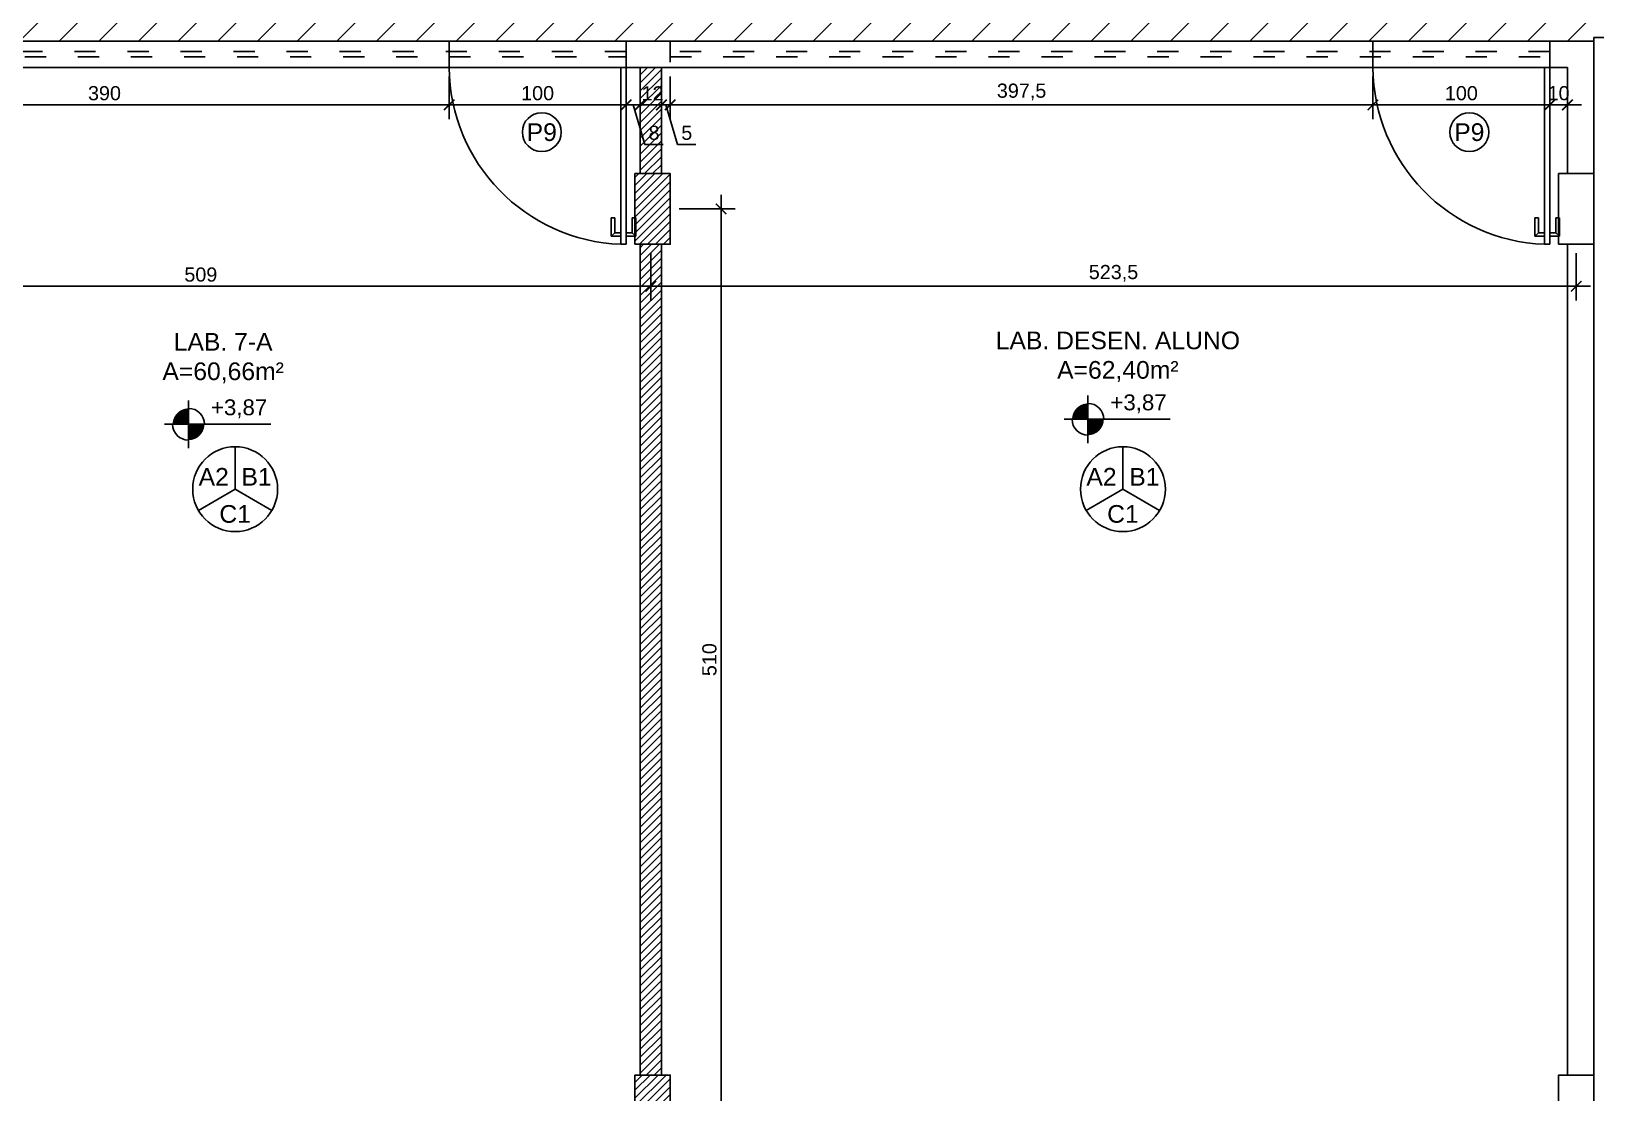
# Model space of a CAD drawing. Header units: millimetres. Extents: x 271 to 8721, y -7686 to -4716.
# Drawn here: x 4359 to 5244, y -5924 to -5324 of the extents above; entities that cross this region are included whole.
import ezdxf
from ezdxf.enums import TextEntityAlignment as Align

# ---------------------------------------------------------------- set-up
doc = ezdxf.new("R2010")
doc.units = ezdxf.units.MM
doc.linetypes.add('ACAD_ISO03W100', pattern=[30, 12, -18])
for name, color, linetype in [('construir', 10, 'Continuous'), ('CONSTRUIR - CARTONADO', 161, 'Continuous'), ('COTA', 8, 'Continuous'), ('Esquadrias', 4, 'Continuous'), ('Estrutura nova', 49, 'Continuous'), ('LEGENDA', 7, 'Continuous'), ('PAREDE', 5, 'Continuous'), ('PISO', 3, 'Continuous'), ('SOLEIRA', 8, 'Continuous'), ('Texto', 7, 'Continuous')]:
    doc.layers.add(name, color=color, linetype=linetype)
doc.styles.add('ARIAL', font='Arial.ttf')
doc.dimstyles.new('COTA 50', dxfattribs={"dimscale": 0.5, "dimtxt": 16, "dimasz": 12, "dimexe": 16, "dimexo": 10, "dimgap": 5, "dimtad": 1, "dimrnd": 0.5, "dimtxsty": 'ARIAL', "dimblk": 'ARCHTICK', "dimcen": 2.5, "dimdle": 16, "dimclrd": 8, "dimclre": 8, "dimclrt": 7, "dimadec": 0, "dimazin": 0, "dimtfac": 1, "dimtmove": 1, "dimatfit": 3, "dimfxl": 1, "dimarcsym": 0})
pattern_1 = [(45, (-3697.115, -17436.7156), (-2.245064, 2.245064), [])]

# ---------------------------------------------------------------- blocks, each defined once
blk = doc.blocks.new('P100')
for p, q in [((100, 0), (0, 0)), ((0, 0), (0, -3)), ((100, -3), (100, 0)), ((0, -3), (100, -3)), ((95.41, 0), (93.44, 0))]:
    blk.add_line(p, q)
at = {"color": 8}
for p, q in [((84.96, 3.41), (84.96, 5.5)), ((84.96, 5.5), (95.41, 5.5)), ((93.44, 3.41), (84.96, 3.41)), ((93.44, 3.41), (95.41, 5.5)), ((93.44, 0), (93.44, 3.41)), ((95.41, 5.5), (95.41, 0)), ((93.44, -6.41), (84.96, -6.41)), ((84.96, -6.41), (84.96, -8.49)), ((84.96, -8.49), (95.41, -8.49)), ((93.44, -3), (93.44, -6.41)), ((93.44, -6.41), (95.41, -8.49)), ((95.41, -8.49), (95.41, -3))]:
    blk.add_line(p, q, dxfattribs=at)
blk.add_arc((-0.66, 0.72), 100.72, 270.37285, 357.88249, dxfattribs=at)
blk = doc.blocks.new('IND.ESQ.')
at = {"layer": 'Texto'}
blk.add_circle((0, 0), 5.5, dxfattribs=at)
at = {"layer": 'Texto', "style": 'ARIAL'}
blk.add_attdef('PP', text='', height=5, dxfattribs=at).set_placement((0, 0), align=Align.MIDDLE_CENTER)
blk = doc.blocks.new('A$C1DFB60F3')
at = {"layer": 'Texto', "color": 0, "linetype": 'ByBlock'}
for p, q in [((0, -13.5), (0, 13.5)), ((-13.5, 0), (46.5, 0))]:
    blk.add_line(p, q, dxfattribs=at)
at = {"layer": 'Texto', "color": 0, "linetype": 'ByBlock', "const_width": 9}
for points in [[(-4.5, 0, -0.414214), (0, 4.5, -0.618034)], [(0, -4.5, 0.414214), (4.5, 0, 0.618034)]]:
    blk.add_lwpolyline(points, format="xyb", dxfattribs=at)
at = {"layer": 'Texto', "color": 0, "linetype": 'ByBlock'}
for start, end in [(0, 90), (180, 270)]:
    blk.add_arc((0, 0), 9, start, end, dxfattribs=at)
at = {"layer": 'Texto', "color": 0, "linetype": 'ByBlock', "style": 'ARIAL'}
blk.add_attdef('0,00', (12.7, 5.1), '', height=9, dxfattribs=at)
blk = doc.blocks.new('PIZZA')
at = {"layer": 'Texto'}
for points in [[(0, 12), (0, 0)], [(-10.39, -6), (0, 0)], [(10.39, -6), (0, 0)]]:
    blk.add_lwpolyline(points, dxfattribs=at)
blk.add_circle((0, 0), 12, dxfattribs=at)
at = {"layer": 'Texto', "style": 'ARIAL'}
for tag, p in [('A1', (-6.06, 3.5)), ('B1', (6.06, 3.5)), ('C1', (0, -7))]:
    blk.add_attdef(tag, text='', height=5, dxfattribs=at).set_placement(p, align=Align.MIDDLE_CENTER)
blk = doc.blocks.new('_ArchTick')
at = {"layer": 'Texto', "color": 0, "const_width": 0.15}
blk.add_lwpolyline([(-0.5, -0.5), (0.5, 0.5)], dxfattribs=at)
blk = doc.blocks.new('*D156')
at = {"layer": 'COTA', "color": 8, "lineweight": -2, "transparency": 16777216}
for p, q in [((5218.21, -5349.09), (5218.21, -5373.24)), ((5228.21, -5349.09), (5228.21, -5373.24)), ((5236.21, -5365.24), (5210.21, -5365.24))]:
    blk.add_line(p, q, dxfattribs=at)
at = {"layer": 'Defpoints', "color": 0, "lineweight": -3, "transparency": 16777216}
for p in [(5218.21, -5344.09), (5228.21, -5344.09), (5218.21, -5365.24)]:
    blk.add_point(p, dxfattribs=at)
at = {"layer": 'COTA', "color": 8, "lineweight": -2, "transparency": 16777216, "xscale": 6, "yscale": 6, "zscale": 6, "rotation": 180}
blk.add_blockref('_ArchTick', (5218.21, -5365.24), dxfattribs=at)
at = {"layer": 'COTA', "color": 8, "lineweight": -2, "transparency": 16777216, "xscale": 6, "yscale": 6, "zscale": 6}
blk.add_blockref('_ArchTick', (5228.21, -5365.24), dxfattribs=at)
at = {"layer": 'COTA', "color": 7, "lineweight": -2, "transparency": 16777216, "insert": (5223.21, -5358.66), "char_height": 8, "attachment_point": 5, "style": 'ARIAL'}
blk.add_mtext('10', dxfattribs=at)
blk = doc.blocks.new('*D157')
at = {"layer": 'COTA', "color": 8, "lineweight": -2, "transparency": 16777216}
for p, q in [((5118.21, -5349.09), (5118.21, -5373.24)), ((5218.21, -5349.09), (5218.21, -5373.24)), ((5226.21, -5365.24), (5110.21, -5365.24))]:
    blk.add_line(p, q, dxfattribs=at)
at = {"layer": 'Defpoints', "color": 0, "lineweight": -3, "transparency": 16777216}
for p in [(5118.21, -5344.09), (5218.21, -5344.09), (5118.21, -5365.24)]:
    blk.add_point(p, dxfattribs=at)
at = {"layer": 'COTA', "color": 8, "lineweight": -2, "transparency": 16777216, "xscale": 6, "yscale": 6, "zscale": 6, "rotation": 180}
blk.add_blockref('_ArchTick', (5118.21, -5365.24), dxfattribs=at)
at = {"layer": 'COTA', "color": 8, "lineweight": -2, "transparency": 16777216, "xscale": 6, "yscale": 6, "zscale": 6}
blk.add_blockref('_ArchTick', (5218.21, -5365.24), dxfattribs=at)
at = {"layer": 'COTA', "color": 7, "lineweight": -2, "transparency": 16777216, "insert": (5168.21, -5358.66), "char_height": 8, "attachment_point": 5, "style": 'ARIAL'}
blk.add_mtext('100', dxfattribs=at)
blk = doc.blocks.new('*D158')
at = {"layer": 'COTA', "color": 8, "lineweight": -2, "transparency": 16777216}
for p, q in [((4720.71, -5349.09), (4720.71, -5373.24)), ((5118.21, -5349.09), (5118.21, -5373.24)), ((5126.21, -5365.24), (4712.71, -5365.24))]:
    blk.add_line(p, q, dxfattribs=at)
at = {"layer": 'Defpoints', "color": 0, "lineweight": -3, "transparency": 16777216}
for p in [(4720.71, -5344.09), (5118.21, -5344.09), (4720.71, -5365.24)]:
    blk.add_point(p, dxfattribs=at)
at = {"layer": 'COTA', "color": 8, "lineweight": -2, "transparency": 16777216, "xscale": 6, "yscale": 6, "zscale": 6, "rotation": 180}
blk.add_blockref('_ArchTick', (4720.71, -5365.24), dxfattribs=at)
at = {"layer": 'COTA', "color": 8, "lineweight": -2, "transparency": 16777216, "xscale": 6, "yscale": 6, "zscale": 6}
blk.add_blockref('_ArchTick', (5118.21, -5365.24), dxfattribs=at)
at = {"layer": 'COTA', "color": 7, "lineweight": -2, "transparency": 16777216, "insert": (4919.46, -5357.93), "char_height": 8, "attachment_point": 5, "style": 'ARIAL'}
blk.add_mtext('397,5', dxfattribs=at)
blk = doc.blocks.new('*D159')
at = {"layer": 'COTA', "color": 8, "lineweight": -2, "transparency": 16777216}
for p, q in [((4715.71, -5349.09), (4715.71, -5373.24)), ((4720.71, -5349.09), (4720.71, -5373.24)), ((4728.71, -5365.24), (4707.71, -5365.24)), ((4718.21, -5365.24), (4724.93, -5387.63)), ((4724.93, -5387.63), (4735.23, -5387.63))]:
    blk.add_line(p, q, dxfattribs=at)
at = {"layer": 'Defpoints', "color": 0, "lineweight": -3, "transparency": 16777216}
for p in [(4715.71, -5344.09), (4720.71, -5344.09), (4715.71, -5365.24)]:
    blk.add_point(p, dxfattribs=at)
at = {"layer": 'COTA', "color": 8, "lineweight": -2, "transparency": 16777216, "xscale": 6, "yscale": 6, "zscale": 6, "rotation": 180}
blk.add_blockref('_ArchTick', (4715.71, -5365.24), dxfattribs=at)
at = {"layer": 'COTA', "color": 8, "lineweight": -2, "transparency": 16777216, "xscale": 6, "yscale": 6, "zscale": 6}
blk.add_blockref('_ArchTick', (4720.71, -5365.24), dxfattribs=at)
at = {"layer": 'COTA', "color": 7, "lineweight": -2, "transparency": 16777216, "insert": (4730.08, -5381.06), "char_height": 8, "attachment_point": 5, "style": 'ARIAL'}
blk.add_mtext('5', dxfattribs=at)
blk = doc.blocks.new('*D160')
at = {"layer": 'COTA', "color": 8, "lineweight": -2, "transparency": 16777216}
for p, q in [((4703.71, -5349.09), (4703.71, -5373.24)), ((4715.71, -5349.09), (4715.71, -5373.24)), ((4723.71, -5365.24), (4695.71, -5365.24))]:
    blk.add_line(p, q, dxfattribs=at)
at = {"layer": 'Defpoints', "color": 0, "lineweight": -3, "transparency": 16777216}
for p in [(4703.71, -5344.09), (4715.71, -5344.09), (4703.71, -5365.24)]:
    blk.add_point(p, dxfattribs=at)
at = {"layer": 'COTA', "color": 8, "lineweight": -2, "transparency": 16777216, "xscale": 6, "yscale": 6, "zscale": 6, "rotation": 180}
blk.add_blockref('_ArchTick', (4703.71, -5365.24), dxfattribs=at)
at = {"layer": 'COTA', "color": 8, "lineweight": -2, "transparency": 16777216, "xscale": 6, "yscale": 6, "zscale": 6}
blk.add_blockref('_ArchTick', (4715.71, -5365.24), dxfattribs=at)
at = {"layer": 'COTA', "color": 7, "lineweight": -2, "transparency": 16777216, "insert": (4710.71, -5358.73), "char_height": 8, "attachment_point": 5, "style": 'ARIAL'}
blk.add_mtext('12', dxfattribs=at)
blk = doc.blocks.new('*D161')
at = {"layer": 'COTA', "color": 8, "lineweight": -2, "transparency": 16777216}
for p, q in [((4695.71, -5349.09), (4695.71, -5373.24)), ((4703.71, -5349.09), (4703.71, -5373.24)), ((4711.71, -5365.24), (4687.71, -5365.24)), ((4699.71, -5365.24), (4706.44, -5387.66)), ((4706.44, -5387.66), (4716.71, -5387.66))]:
    blk.add_line(p, q, dxfattribs=at)
at = {"layer": 'Defpoints', "color": 0, "lineweight": -3, "transparency": 16777216}
for p in [(4695.71, -5344.09), (4703.71, -5344.09), (4695.71, -5365.24)]:
    blk.add_point(p, dxfattribs=at)
at = {"layer": 'COTA', "color": 8, "lineweight": -2, "transparency": 16777216, "xscale": 6, "yscale": 6, "zscale": 6, "rotation": 180}
blk.add_blockref('_ArchTick', (4695.71, -5365.24), dxfattribs=at)
at = {"layer": 'COTA', "color": 8, "lineweight": -2, "transparency": 16777216, "xscale": 6, "yscale": 6, "zscale": 6}
blk.add_blockref('_ArchTick', (4703.71, -5365.24), dxfattribs=at)
at = {"layer": 'COTA', "color": 7, "lineweight": -2, "transparency": 16777216, "insert": (4711.58, -5381.08), "char_height": 8, "attachment_point": 5, "style": 'ARIAL'}
blk.add_mtext('8', dxfattribs=at)
blk = doc.blocks.new('*D162')
at = {"layer": 'COTA', "color": 8, "lineweight": -2, "transparency": 16777216}
for p, q in [((4595.71, -5349.09), (4595.71, -5373.24)), ((4695.71, -5349.09), (4695.71, -5373.24)), ((4703.71, -5365.24), (4587.71, -5365.24))]:
    blk.add_line(p, q, dxfattribs=at)
at = {"layer": 'Defpoints', "color": 0, "lineweight": -3, "transparency": 16777216}
for p in [(4595.71, -5344.09), (4695.71, -5344.09), (4595.71, -5365.24)]:
    blk.add_point(p, dxfattribs=at)
at = {"layer": 'COTA', "color": 8, "lineweight": -2, "transparency": 16777216, "xscale": 6, "yscale": 6, "zscale": 6, "rotation": 180}
blk.add_blockref('_ArchTick', (4595.71, -5365.24), dxfattribs=at)
at = {"layer": 'COTA', "color": 8, "lineweight": -2, "transparency": 16777216, "xscale": 6, "yscale": 6, "zscale": 6}
blk.add_blockref('_ArchTick', (4695.71, -5365.24), dxfattribs=at)
at = {"layer": 'COTA', "color": 7, "lineweight": -2, "transparency": 16777216, "insert": (4645.71, -5358.66), "char_height": 8, "attachment_point": 5, "style": 'ARIAL'}
blk.add_mtext('100', dxfattribs=at)
blk = doc.blocks.new('*D163')
at = {"layer": 'COTA', "color": 8, "lineweight": -2, "transparency": 16777216}
for p, q in [((4205.71, -5349.09), (4205.71, -5373.24)), ((4595.71, -5349.09), (4595.71, -5373.24)), ((4603.71, -5365.24), (4197.71, -5365.24))]:
    blk.add_line(p, q, dxfattribs=at)
at = {"layer": 'Defpoints', "color": 0, "lineweight": -3, "transparency": 16777216}
for p in [(4205.71, -5344.09), (4595.71, -5344.09), (4205.71, -5365.24)]:
    blk.add_point(p, dxfattribs=at)
at = {"layer": 'COTA', "color": 8, "lineweight": -2, "transparency": 16777216, "xscale": 6, "yscale": 6, "zscale": 6, "rotation": 180}
blk.add_blockref('_ArchTick', (4205.71, -5365.24), dxfattribs=at)
at = {"layer": 'COTA', "color": 8, "lineweight": -2, "transparency": 16777216, "xscale": 6, "yscale": 6, "zscale": 6}
blk.add_blockref('_ArchTick', (4595.71, -5365.24), dxfattribs=at)
at = {"layer": 'COTA', "color": 7, "lineweight": -2, "transparency": 16777216, "insert": (4400.71, -5358.66), "char_height": 8, "attachment_point": 5, "style": 'ARIAL'}
blk.add_mtext('390', dxfattribs=at)
blk = doc.blocks.new('*D266')
at = {"layer": 'COTA', "color": 8, "lineweight": -2, "transparency": 16777216}
for p, q in [((4709.71, -5449.09), (4709.71, -5475.85)), ((5233.21, -5449.09), (5233.21, -5475.85)), ((5241.21, -5467.85), (4701.71, -5467.85))]:
    blk.add_line(p, q, dxfattribs=at)
at = {"layer": 'Defpoints', "color": 0, "lineweight": -3, "transparency": 16777216}
for p in [(4709.71, -5444.09), (5233.21, -5444.09), (4709.71, -5467.85)]:
    blk.add_point(p, dxfattribs=at)
at = {"layer": 'COTA', "color": 8, "lineweight": -2, "transparency": 16777216, "xscale": 6, "yscale": 6, "zscale": 6, "rotation": 180}
blk.add_blockref('_ArchTick', (4709.71, -5467.85), dxfattribs=at)
at = {"layer": 'COTA', "color": 8, "lineweight": -2, "transparency": 16777216, "xscale": 6, "yscale": 6, "zscale": 6}
blk.add_blockref('_ArchTick', (5233.21, -5467.85), dxfattribs=at)
at = {"layer": 'COTA', "color": 7, "lineweight": -2, "transparency": 16777216, "insert": (4971.46, -5460.54), "char_height": 8, "attachment_point": 5, "style": 'ARIAL'}
blk.add_mtext('523,5', dxfattribs=at)
blk = doc.blocks.new('*D267')
at = {"layer": 'COTA', "color": 8, "lineweight": -2, "transparency": 16777216}
for p, q in [((4200.71, -5449.09), (4200.71, -5475.85)), ((4709.71, -5449.09), (4709.71, -5475.85)), ((4717.71, -5467.85), (4192.71, -5467.85))]:
    blk.add_line(p, q, dxfattribs=at)
at = {"layer": 'Defpoints', "color": 0, "lineweight": -3, "transparency": 16777216}
for p in [(4200.71, -5444.09), (4709.71, -5444.09), (4200.71, -5467.85)]:
    blk.add_point(p, dxfattribs=at)
at = {"layer": 'COTA', "color": 8, "lineweight": -2, "transparency": 16777216, "xscale": 6, "yscale": 6, "zscale": 6, "rotation": 180}
blk.add_blockref('_ArchTick', (4200.71, -5467.85), dxfattribs=at)
at = {"layer": 'COTA', "color": 8, "lineweight": -2, "transparency": 16777216, "xscale": 6, "yscale": 6, "zscale": 6}
blk.add_blockref('_ArchTick', (4709.71, -5467.85), dxfattribs=at)
at = {"layer": 'COTA', "color": 7, "lineweight": -2, "transparency": 16777216, "insert": (4455.21, -5461.26), "char_height": 8, "attachment_point": 5, "style": 'ARIAL'}
blk.add_mtext('509', dxfattribs=at)
blk = doc.blocks.new('*D282')
at = {"layer": 'COTA', "color": 8, "lineweight": -2, "transparency": 16777216}
for p, q in [((4725.71, -5424.09), (4757.5, -5424.09)), ((4749.5, -5416.09), (4749.5, -5942.09)), ((4725.71, -5934.09), (4757.5, -5934.09))]:
    blk.add_line(p, q, dxfattribs=at)
at = {"layer": 'Defpoints', "color": 0, "lineweight": -3, "transparency": 16777216}
for p in [(4720.71, -5424.09), (4720.71, -5934.09), (4749.5, -5934.09)]:
    blk.add_point(p, dxfattribs=at)
at = {"layer": 'COTA', "color": 8, "lineweight": -2, "transparency": 16777216, "xscale": 6, "yscale": 6, "zscale": 6}
for p, rotation in [((4749.5, -5424.09), 90), ((4749.5, -5934.09), 270)]:
    blk.add_blockref('_ArchTick', p, dxfattribs=dict(at, rotation=rotation))
at = {"layer": 'COTA', "color": 7, "lineweight": -2, "transparency": 16777216, "insert": (4742.92, -5679.09), "char_height": 8, "attachment_point": 5, "rotation": 90, "style": 'ARIAL'}
blk.add_mtext('510', dxfattribs=at)

msp = doc.modelspace()

# ---------------------------------------------------------------- hatches: boundary and pattern name
at = {"layer": 'construir'}
h = msp.add_hatch(dxfattribs=at)
h.set_pattern_fill('ANSI31', color=256, scale=5, angle=180, style=0)
h.set_pattern_definition([(-135, (30607.291, 19309.159), (11.22532, -11.22532), [])])
h.paths.add_polyline_path([(1758.214, -5094.093), (1758.214, -4919.093), (633.214, -4919.093), (633.214, -5329.093), (6731.214, -5329.093), (6731.214, -5339.093), (7056.214, -5339.093), (7056.214, -5094.093), (5665.714, -5094.093), (5665.714, -4864.093), (4380.714, -4864.093), (4380.714, -5094.093)])
h = msp.add_hatch(dxfattribs=at)
h.set_pattern_fill('ANSI31', color=256, style=0)
h.set_pattern_definition(pattern_1)
h.paths.add_polyline_path([(4700.713, -5444.093), (4720.713, -5444.093), (4720.713, -5404.093), (4700.713, -5404.093)])
h = msp.add_hatch(dxfattribs=at)
h.set_pattern_fill('ANSI31', color=256, style=0)
h.set_pattern_definition(pattern_1)
h.paths.add_polyline_path([(4700.713, -5954.093), (4720.713, -5954.093), (4720.713, -5914.093), (4700.713, -5914.093)])
at = {"layer": 'CONSTRUIR - CARTONADO'}
h = msp.add_hatch(dxfattribs=at)
h.set_pattern_fill('ANSI31', color=256, style=0)
h.set_pattern_definition([(45, (4705.7136, -5409.0926), (-2.24506, 2.24506), [])])
h.paths.add_polyline_path([(4715.714, -5344.093), (4703.714, -5344.093), (4703.714, -5404.093), (4715.714, -5404.093)])
h = msp.add_hatch(dxfattribs=at)
h.set_pattern_fill('ANSI31', color=256, style=0)
h.set_pattern_definition([(45, (4705.7136, -6104.0926), (-2.245064, 2.245064), [])])
h.paths.add_polyline_path([(4703.714, -5914.093), (4715.714, -5914.093), (4715.714, -5444.093), (4703.714, -5444.093)])

# ---------------------------------------------------------------- linework, layer by layer
at = {"layer": 'construir'}
msp.add_lwpolyline([(5228.214, -5914.093), (5228.214, -5444.093)], dxfattribs=at)
at = {"layer": 'CONSTRUIR - CARTONADO'}
for points in [[(4703.714, -5344.093), (4715.714, -5344.093), (4715.714, -5404.093), (4703.714, -5404.093)], [(4703.714, -5444.093), (4715.714, -5444.093), (4715.714, -5914.093), (4703.714, -5914.093)]]:
    msp.add_lwpolyline(points, close=True, dxfattribs=at)
at = {"layer": 'Esquadrias'}
for p, q in [((4695.714, -5344.093), (4695.714, -5329.093)), ((5218.214, -5344.093), (5218.214, -5329.093))]:
    msp.add_line(p, q, dxfattribs=at)
at = {"layer": 'Esquadrias', "linetype": 'ACAD_ISO03W100'}
for points in [[(4695.714, -5329.093), (4205.714, -5329.093), (4205.714, -5344.093), (4695.714, -5344.093)], [(4695.714, -5335.093), (4205.714, -5335.093), (4205.714, -5338.093), (4695.714, -5338.093)], [(5218.214, -5329.093), (4720.714, -5329.093), (4720.714, -5344.093), (5218.214, -5344.093)], [(5218.214, -5335.093), (4720.714, -5335.093), (4720.714, -5338.093), (5218.214, -5338.093)]]:
    msp.add_lwpolyline(points, dxfattribs=at)
at = {"layer": 'Estrutura nova', "linetype": 'Continuous'}
for points in [[(4700.713, -5444.093), (4720.713, -5444.093), (4720.713, -5404.093), (4700.713, -5404.093), (4700.713, -5444.093)], [(5223.213, -5444.093), (5243.213, -5444.093), (5243.213, -5404.093), (5223.213, -5404.093), (5223.213, -5444.093)], [(4700.713, -5954.093), (4720.713, -5954.093), (4720.713, -5914.093), (4700.713, -5914.093), (4700.713, -5954.093)], [(5223.213, -5954.093), (5243.213, -5954.093), (5243.213, -5914.093), (5223.213, -5914.093), (5223.213, -5954.093)]]:
    msp.add_lwpolyline(points, dxfattribs=at)
at = {"layer": 'PAREDE'}
for points in [[(4595.714, -5344.093), (4595.714, -5329.093), (4185.714, -5329.093), (4185.714, -5344.093)], [(5118.214, -5344.093), (5118.214, -5329.093), (4695.714, -5329.093), (4695.714, -5344.093)]]:
    msp.add_lwpolyline(points, close=True, dxfattribs=at)
for points in [[(5243.214, -6579.093), (5243.214, -5329.093), (5218.214, -5329.093), (5218.214, -5344.093), (5228.214, -5344.093), (5228.214, -5404.093)], [(4703.714, -5344.093), (4703.714, -5404.093)], [(4715.714, -5344.093), (4715.714, -5404.093)], [(4703.714, -5444.093), (4703.714, -5914.093)], [(4715.714, -5444.093), (4715.714, -5914.093)], [(5228.214, -5444.093), (5228.214, -5914.093)]]:
    msp.add_lwpolyline(points, dxfattribs=at)
at = {"layer": 'PISO'}
for p, q in [((5243.214, -5329.093), (5243.214, -5327.093)), ((5243.214, -5327.093), (6731.214, -5327.093)), ((633.214, -5329.093), (5243.214, -5329.093))]:
    msp.add_line(p, q, dxfattribs=at)
at = {"layer": 'SOLEIRA'}
for points in [[(4595.714, -5329.093), (4695.714, -5329.093)], [(5118.214, -5329.093), (5218.214, -5329.093)], [(4695.714, -5344.093), (4595.714, -5344.093)], [(5218.214, -5344.093), (5118.214, -5344.093)]]:
    msp.add_lwpolyline(points, dxfattribs=at)

# ---------------------------------------------------------------- block references
at = {"layer": 'Esquadrias', "rotation": 270}
for p in [(4695.714, -5344.093), (5218.214, -5344.093)]:
    msp.add_blockref('P100', p, dxfattribs=at)
at = {"layer": 'LEGENDA', "xscale": 2, "yscale": 2, "zscale": 2}
for p in [(4648.07, -5380.658), (5172.709, -5380.658)]:
    msp.add_blockref('IND.ESQ.', p, dxfattribs=at).add_auto_attribs({'PP': 'P9'})
at = {"layer": 'LEGENDA'}
for p in [(4957.006, -5543.122), (4448.256, -5545.928), (4448.256, -5545.928)]:
    msp.add_blockref('A$C1DFB60F3', p, dxfattribs=at).add_auto_attribs({'0,00': '+3,87'})
at = {"layer": 'Texto', "xscale": 2, "yscale": 2, "zscale": 2}
for p in [(4474.622, -5582.642), (4976.785, -5582.642)]:
    msp.add_blockref('PIZZA', p, dxfattribs=at).add_auto_attribs({'C1': 'C1', 'B1': 'B1', 'A1': 'A2'})

# ---------------------------------------------------------------- texts
at = {"layer": 'Texto', "char_height": 10, "attachment_point": 2, "style": 'ARIAL'}
for s, insert, width in [('LAB. 7-A A=60,66m²', (4467.827, -5494.27), 118.80628), ('LAB. DESEN. ALUNO A=62,40m²', (4973.928, -5493.476), 138.19236)]:
    msp.add_mtext(s, dxfattribs=dict(at, insert=insert, width=width))

# ---------------------------------------------------------------- dimensions: what is measured, and where the dimension line sits
at = {"layer": 'COTA'}
for base, p1, p2, picture, middle in [((4205.714, -5365.243), (4595.714, -5344.093), (4205.714, -5344.093), '*D163', (4400.714, -5358.655)), ((4595.714, -5365.243), (4695.714, -5344.093), (4595.714, -5344.093), '*D162', (4645.714, -5358.658)), ((4695.714, -5365.243), (4703.714, -5344.093), (4695.714, -5344.093), '*D161', (4708.939, -5381.077)), ((4715.714, -5365.243), (4720.714, -5344.093), (4715.714, -5344.093), '*D159', (4727.43, -5381.061)), ((4720.714, -5365.243), (5118.214, -5344.093), (4720.714, -5344.093), '*D158', (4919.464, -5357.935)), ((5118.214, -5365.243), (5218.214, -5344.093), (5118.214, -5344.093), '*D157', (5168.214, -5358.658)), ((4200.713, -5467.848), (4709.714, -5444.093), (4200.713, -5444.093), '*D267', (4455.214, -5461.263)), ((4709.714, -5467.848), (5233.213, -5444.093), (4709.714, -5444.093), '*D266', (4971.463, -5460.54))]:
    dim = msp.add_linear_dim(base=base, p1=p1, p2=p2, dimstyle='COTA 50', dxfattribs=at)
    dim.commit()
    dim.dimension.update_dxf_attribs({"geometry": picture, "text_midpoint": middle})
for base, p1, p2, picture, middle in [((4703.714, -5365.243), (4715.714, -5344.093), (4703.714, -5344.093), '*D160', (4710.714, -5365.243)), ((5218.214, -5365.243), (5228.214, -5344.093), (5218.214, -5344.093), '*D156', (5223.214, -5365.243))]:
    dim = msp.add_linear_dim(base=base, p1=p1, p2=p2, dimstyle='COTA 50', dxfattribs=at)
    dim.commit()
    dim.dimension.update_dxf_attribs({"geometry": picture, "text_midpoint": middle, "dimtype": 160})
dim = msp.add_linear_dim(base=(4749.502, -5934.093), p1=(4720.713, -5424.093), p2=(4720.713, -5934.093), angle=90, dimstyle='COTA 50', dxfattribs=at)
dim.commit()
dim.dimension.update_dxf_attribs({"geometry": '*D282', "text_midpoint": (4742.918, -5679.093)})

doc.saveas('drawing.dxf')
